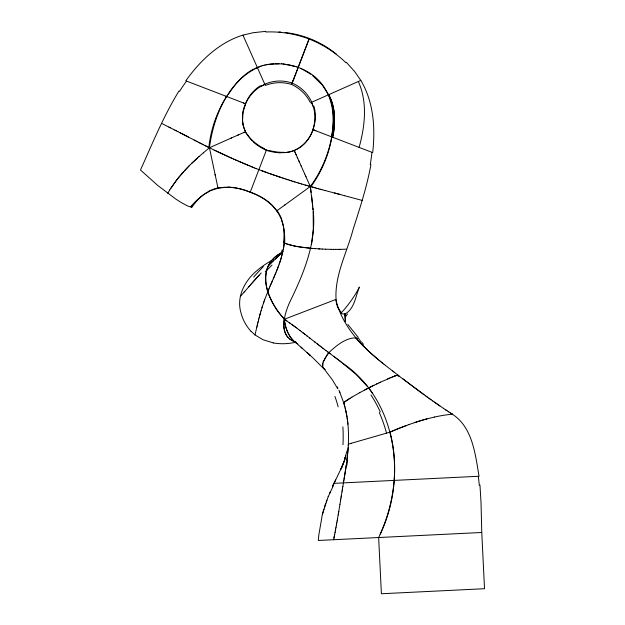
<?xml version="1.0" encoding="UTF-8"?>
<svg xmlns="http://www.w3.org/2000/svg" width="625" height="625" viewBox="0 0 625 625"><rect width="100%" height="100%" fill="white"/><g stroke="black" fill="none" stroke-linecap="round" stroke-linejoin="round"><path stroke-width="0.94" d="M344.828 474.422C348.562 452.57 350.633 429.859 345.203 408.102M348.32 445.297L348.375 444.133L351.188 443.32M348.18 447.727L346.914 460.297M346.227 465.344L344.633 475.641M283.594 247.961L284.266 242.844A21.188 4.055 2.2 0 1 283.891 242.211L284.742 240.82L283.867 242.008L284.859 243.281L293.852 245.914A43.539 8.328 2.2 0 0 301.391 247.164L311.859 248.352M341.125 497.094L341.992 491.75M340.82 498.977L341.398 495.422M341.977 491.859L342.57 488.195M340.531 500.75L340.836 498.883M342.266 490.07L342.859 486.422M339.953 504.289L340.547 500.664M342.852 486.484L343.617 481.812M344.43 476.852L344.727 475.07M344.234 478.062L344.539 476.227M333.055 135.953C335.391 122.234 335.641 107.211 328.688 94.695C335.852 107.625 335.375 123.164 332.82 137.289M339.961 504.242L338.469 513.18M343.438 482.883L343.836 480.484M344.039 479.273L344.344 477.375M343.797 480.734L344.164 478.516M284.609 205.148L310.289 186.508C336.43 151.672 349.68 85.195 296.938 66.945M338.781 511.359L338.172 514.961M331.75 135.461C334.031 122.398 334.594 108.352 329.109 95.969M338.18 514.891L337.555 518.531M271.438 260.516L266.438 263.633A80.562 80.562 0 0 0 257.719 269.992C245.266 279.891 236.172 296.305 240.883 312.445A42.398 42.398 0 0 0 251.016 331.281M337.25 520.312L337.578 518.422M336.938 522.086L337.273 520.188M295.383 342.031C276.594 335.594 285.008 311.094 291.562 298.43C305.055 270.32 317.125 239.789 312.891 207.984M336.625 523.867L336.961 521.953M283.297 249.625L284.266 242.844L287.891 244.492L296.008 246.32A49.758 9.516 2.2 0 0 310.742 248.242M311.516 244.469L313.305 229.211L313.164 211.859M336.305 525.641L336.648 523.727M370.906 164.727C366.922 186.75 359.93 208.07 353.125 229.344C346.82 253.359 333.359 277.297 336.367 302.82M335.984 527.414L336.328 525.492M335.656 529.18L336.008 527.266M335.328 530.945L335.688 529.039M335 532.711L335.352 530.812M334.664 534.469L335.023 532.594M334.68 534.367L333.641 539.719M333.992 537.938L334.336 536.148M283.328 249.492L280.875 259.273L276.906 270.273M282.992 251.141L280.852 259.281M360.797 341.633L359.023 338.945A27.008 10.727 -39.3 0 0 355.969 337.977A26.937 10.695 -39.3 0 0 351.828 338.219C343.867 339.891 337.219 345.055 331.305 350.367A35.867 14.242 -39.3 0 0 328.844 352.727A35.906 14.258 -39.3 0 0 327.031 355.148L323.102 362.117L322.57 366.867L332.43 379.906L337.68 388.664M346.945 451.023L344.477 460.062L345.422 457.258L341.953 466.961L344.148 461.383L340.922 469.195L342.383 465.906L332.445 486.742L335.555 480.008M322.664 363.492L322.742 367.328L325.102 369.539A26.812 10.648 -39.3 0 1 323.859 368.805L313.07 358.008L300.969 347.156M256.781 327.391L254.984 334.914L262.977 339.734L273.188 342.859M256.773 327.43L257.625 323.867M257.055 326.234L257.336 325.062M328.188 496.656L322.336 514.578L318.828 534.938A156.555 156.492 -16 0 0 318.359 540.469L481.766 532.484L481.023 502.555L479.961 485.039M257.609 323.922L257.914 322.648M257.906 322.711L258.219 321.414M258.203 321.477L258.531 320.148M345.195 458.109L345.805 455.648M258.516 320.219L258.859 318.867M322.328 514.594L323.812 509.125M258.844 318.938L259.195 317.562M259.18 317.633L259.547 316.242M259.523 316.305L260.281 313.523M259.891 314.953L260.672 312.125M344.484 460.336L345.164 457.852M359.102 147.383C365.055 126.078 367.664 102.258 358.344 81.5M260.656 312.18L261.086 310.703M359.258 287.141C355.672 296.227 354.422 309.094 344.969 314.016A55.852 51.531 -79 0 1 344.445 315.43A58.352 53.836 -79 0 0 344.984 314.023L345.367 321.5M261.07 310.758L262.43 306.297M261.945 307.836L264.531 300.039M324.359 507.289L325.531 503.695M280.344 260.891L279.266 264.062M281.297 252.695L282.242 249.859M263.422 303.25L263.961 301.664M264.523 300.055L269.539 287.391M312.352 131.148C315.836 121.945 315.93 111.242 311.492 102.344L360.805 80.406C373.688 101.953 375.445 128.172 372.68 152.602L312.789 129.609L314.203 130.148M326.156 501.922L326.812 500.148M278.773 265.445L276.289 271.797M291.844 83.922L309.312 38.398L291.859 83.883L291.977 83.477M293.719 79.031L293.148 80.516L293.695 79.023M264.312 149.016L266.414 150.039L250.258 192.141A64.508 59.016 18 0 1 265.539 199.859L271.961 205.125L276.812 210.805M244.961 105.258C248.531 96.094 255.633 88.078 264.883 84.438L242.945 35.125C218.945 42.508 200.094 60.805 185.789 80.797L225.844 96.188M323.102 362.133L325.93 356.773M276.422 271.469L275.039 274.797M275.805 272.953L269.453 287.578M268.938 288.789L267.766 291.57C272.305 303.922 279.219 316.578 290.68 323.641M328.172 496.695L332.977 486.531M274.555 275.906L273.289 278.82M270.039 286.219L272.508 280.625M332.398 486.711L333.875 483.352M380.242 534.086C407.305 477.547 396.836 400.211 342.781 363.219M329.68 493.219L330.461 491.516M178.984 91C163.625 116.023 152.477 143.297 140.484 170.008L157.891 185.586L175.422 198.773A43.539 8.328 39.8 0 0 181.859 202.891L187.656 206.008L191.039 207.031A21.188 4.055 39.8 0 0 191.742 206.813L192.039 205.211M167.766 193.328L169.734 189.953M262.328 65.695C229.344 77.531 213.68 115.375 209.43 147.758L215.281 175.336M226.953 96.617L227.648 95.492M169.711 189.992L176.336 180.336L183.789 171.43M170.727 188.359L178.594 177.461L189.109 165.859M228.359 94.367C234.836 84.289 242.891 74.695 253.664 69.047M345.883 316.344L347.477 313.906M398.195 375.945L398.375 375.445L397.656 375.297A31.156 2.352 -26.9 0 0 394.672 376.086L380.5 382.141M244.844 291.328L249.68 285.766M248.742 286.844L250.508 284.82M244.117 292.164L244.891 291.273M244.078 292.203L240.32 296.469M250.359 284.992L251.336 283.875M251.18 284.055L253.039 281.945M252.016 283.109L257.469 277.016M253.703 281.188L261.234 272.961M258.164 276.25L259.102 275.234M184.914 170.203L190.477 164.508M280.539 254.031L281.547 253.031M279.648 254.906L280.664 253.906M269.195 264.891L268.383 265.688A53.68 36.195 41.1 0 0 267.781 291.57A53.625 36.156 41.1 0 1 268.375 265.688C271.117 259.883 276.133 255.398 281.836 252.602C276.141 255.406 271.109 259.883 268.383 265.688L270.094 264.023M190.312 164.664L197.508 157.938M278.75 255.773L279.781 254.773M277.859 256.633L278.898 255.633M270.031 264.086L270.953 263.195M278.008 256.492L275.344 259.031M270.867 263.281L271.828 262.367M276.234 258.188L277.117 257.344M191.711 163.312L198.953 156.648M271.719 262.469L272.703 261.539M272.578 261.648L273.578 260.703M273.445 260.828L276.078 258.328M198.898 156.703L203.375 152.828M203.359 152.836L209.43 147.758L231.484 137.945M200.406 197.078L205.492 193.367L211 190.445M202.359 195.523L208.578 191.594M276.789 210.82L285.094 204.805M300.078 147.375L300.836 146.828M272.664 259.734L273.281 259.336M351.914 397.102L345.008 401.633A31.461 2.375 -26.9 0 0 343.883 403.219L344.914 406.969M350.078 398.211L345.398 401.328A31.156 2.352 -26.9 0 0 343.797 402.883L344.227 403.289A32.125 2.422 -26.9 0 1 343.875 403.219L339.461 391.367M351.906 397.109L359.719 392.695M260.805 86.391L264.883 84.438M359.711 392.695L364.766 389.977A44.82 3.383 -26.9 0 1 368.641 387.938A45.961 3.469 -26.9 0 1 372.617 385.953L373.992 385.273M373.953 385.297L379.258 382.734M376.609 384.008L377.922 383.375M379.219 382.75L380.531 382.133M254.828 68.469L261.062 66.07M243.492 132.633L245.555 131.734A29.992 27.844 18.2 0 1 243.281 125.516L243.016 124.617M230.992 138.164L238.703 134.75M237.938 135.086L243.984 132.414M245.289 131.844L251.617 140.008M387.602 378.906L389.648 378.031M390.641 377.617L391.555 377.25M392.414 376.914L394.68 376.086M408.844 424.602L398.422 428.586A110.812 36.93 -25.9 0 0 389.992 432.141L351.086 443.352M408.82 424.602L419.047 421.172A91.844 30.609 -25.9 0 1 426.984 418.883L434.648 417.016M394.625 376.102L395.273 375.891A31.375 2.367 -26.9 0 1 398.289 375.352M242.945 35.125L253.188 32.711L265.781 31.352M262.258 65.719L263.594 65.359M263.516 65.375L264.867 65.055M434.617 417.023L436.516 416.617A106.492 35.492 -25.9 0 1 452.281 414.188C472.648 427.164 475.32 454.445 479.039 476.258L333.844 483.352M264.789 65.07L268.719 64.328M266.07 64.797L267.352 64.555M220.266 187.742L218.016 188.164L215.086 174.422M268.648 64.344L273.883 63.789M269.945 64.164L281.695 63.828M346.602 249.195L340.078 249.352M275.156 63.734L279.078 63.711M338.984 249.359L340.125 249.352M339.023 249.359L335.664 249.375M335.703 249.375L333.461 249.367M333.438 249.367L331.211 249.344M331.195 249.344L325.555 249.195M280.773 152.547C295.352 153.883 308.812 143.367 312.883 129.648A39.008 37.203 35.8 0 0 313.984 106.352M228.688 187.266L217.977 187.977M325.531 249.195L322.102 249.055M322.141 249.055L315.25 248.633M318.672 248.867L319.812 248.938M281.68 63.828L289.445 64.875L296.969 66.953M315.297 248.641L311.867 248.352M282.977 63.93L295.734 66.531M233.727 187.68L228.734 187.242A42.133 38.547 24 0 0 220.266 187.742M324.883 190.469L334.945 193.117M321.617 189.602L325.164 190.539M319.992 189.164L321.875 189.672M339.609 194.359L344.625 195.703M362.156 200.414L344.492 195.664M318.367 188.727L320.234 189.227M316.742 188.289L318.586 188.789M315.125 187.844L316.93 188.336M315.273 187.891L311.898 186.953M313.617 187.43L305.109 185.023M268.68 150.695L266.43 150.047M308.594 186.023L310.289 186.508L312.711 205.891M306.898 185.539L303.359 184.508M301.609 183.992L303.477 184.539M299.859 183.461L301.758 184.031M298.109 182.93L300.039 183.516M296.359 182.398L298.32 183M296.609 182.469L292.875 181.312M294.891 181.945L289.422 180.219M291.484 180.875L287.719 179.672M286.031 179.125L288.102 179.797M286.43 179.258L282.703 178.039M284.773 178.719L276.32 175.898M281.492 177.633L270.242 173.797M275.125 175.484L268.773 173.281M269 173.359L261.633 170.727M267.508 172.828L256.086 168.594M294.688 341.82L289.57 338.992M314.016 130.078L315.883 130.797M225.82 96.18L243.594 103.023M245.219 103.648L245.523 103.766A39.008 37.203 6.2 0 1 260.352 85.75M243.422 102.961L245.664 103.82L243.031 112.07L242.531 121.125L243.477 126.547L245.477 131.766M451.055 413.703L452.297 414.18L450.523 413.039M254.672 168.016L256.133 168.609M254.758 168.047L251.812 166.844M253.367 167.484L250.359 166.242M250.555 166.32L238.32 161.133M249.125 165.734L235.188 159.758M237.156 160.625L233.602 159.055M233.992 159.234L230.398 157.625M232.391 158.523L215.805 150.859M229.133 157.062L214.195 150.086M300.562 68.391L301.75 68.93M214.273 150.125L203.266 144.672M207.883 146.992L204.797 145.445M168.914 127.094L170.383 127.836M201.742 143.898L203.445 144.766M173.398 129.375L161.594 123.367M173.328 129.336L176.289 130.844M174.891 130.133L177.891 131.656M201.945 144L198.703 142.352M177.766 131.594L182.391 133.961M179.391 132.422L180.891 133.195M200.445 143.234L197.188 141.578M195.68 140.797L197.438 141.703M194.172 140.023L195.938 140.93M186.906 136.273L188.414 137.055M302.922 69.5L310.734 74.227M186.688 136.164L194.43 140.156M452.297 414.18L448.75 411.883M448.805 411.922L443.414 408.336M445.242 409.562L447.031 410.758M285.539 320.086L286.789 320.922M443.445 408.352L434.352 402.078M439.859 405.914L432.531 400.797M289.312 322.672L296.008 327.523M432.781 400.977L428.906 398.211M431.016 399.727L427.109 396.914M425.328 395.625L427.523 397.219M291.883 324.5L297.367 328.539M425.789 395.961L421.797 393.047M424.055 394.703L413.328 386.758M420.633 392.188L409.047 383.531M335.133 357.422L325.805 350.438M335.359 357.586L337.977 359.547M327.32 351.586L330.141 353.695M334.047 356.609L341.891 362.523M410.656 384.742L412.281 385.969M297.156 328.383L298.734 329.57M408.516 383.125L404.32 379.945M410.094 384.32L405.875 381.125M298.5 329.391L300.117 330.617M402.781 378.773L405.445 380.797M324.297 349.297L325.961 350.562M338.953 360.281L355.875 374.195L367.555 386.57M399.766 376.477L393.969 372.039M403.953 379.664L398.367 375.688A31.156 2.352 -26.9 0 1 398.258 375.867M299.859 330.422L301.508 331.68M322.797 348.148L324.516 349.469M301.219 331.461L305.375 334.656M392.539 370.945L393.992 372.062M302.594 332.508L303.984 333.578M321.297 347L323.07 348.359M392.562 370.969L385.477 365.445M319.812 345.852L321.617 347.242M304.312 333.828L307.148 336.023M317.258 343.875L318.711 345.008M320.164 346.125L314.352 341.625M306.781 335.742L310.016 338.25M309.617 337.945L315.391 342.438M384.07 364.328L385.523 365.477M384.141 364.383L381.289 362.086M312.812 75.789L322.148 84.898L328.547 94.758M382.766 363.281L379.906 360.961M380.047 361.07C360.203 345.195 341.781 324.828 335.844 299.477L284.312 319.266C283.039 325.656 283.656 333.109 288.461 337.961M254.984 334.914L251.031 331.266M378.688 359.961L368.156 350.758L360.68 343.312M341.508 312.859L337.844 307.586M298.055 344.695L302.672 348.672M254.094 142.297L250.922 139.328A33.203 30.867 17.8 0 1 245.438 131.781M307.102 352.594L310.008 355.156L308.688 353.984M346.367 62.313L354.812 71.75L360.805 80.406M347.812 324.398L358.312 337.477M361.57 341.977L363.5 344.406M364.766 389.977A46.008 3.469 -26.9 0 1 368.641 387.938L372.633 393.414M276.859 210.773L275.469 208.953A42.133 38.547 18 0 0 269.516 202.906M337.383 386.938L337.898 388M311.492 102.344L313.211 106.523M300.039 147.32A29.992 27.844 23.8 0 1 294.195 150.43L294.453 150.992M294.297 150.664L294.648 151.43M338.922 390.156L339.906 392.383M294.383 150.844L294.281 150.633M294.609 151.336L295.117 152.469M294.891 151.977L297.602 158M295.898 154.219L296.32 155.148M297.258 157.242L301.336 166.375M298.883 160.875L299.469 162.188M301.117 165.883L304.695 173.922M304.516 173.516L305.945 176.727M305.398 175.492L310.289 186.508L311.133 192.383M294.188 150.422L294.227 150.492A33.203 30.867 24.2 0 1 285.117 152.508M280.547 217.164L282.68 223.023L283.969 229.18M337.594 306.984L337.133 305.703M281.57 219.633L283.555 226.719M343.875 403.219L345.523 409.438M336.922 305.023L336.539 303.586M345.781 410.586L346.961 416.805M347.156 418.031L347.328 419.258M311.648 196.297L313.023 209.719M347.492 420.5L347.914 424.234M345.391 321.727L344.984 315.047M481.766 532.484L484.516 588.711L381.391 593.75L378.648 537.523C394.172 505.07 399.258 467.133 389.992 432.141A107.195 35.727 -25.9 0 1 406.75 425.359M344.984 313.688A40.359 13.242 -84.8 0 1 341.43 313.484M360.57 343.352A84.727 47.133 34 0 1 355.852 338M284.445 319.172A64.438 43.445 41.1 0 1 267.547 291.555M326.469 355.969A34.922 13.867 -39.3 0 1 328.844 352.727M347.547 460.422A167.031 86.742 -84.2 0 1 346.852 465.508M342.867 426.867A85.398 43.336 -83.9 0 1 342.984 444.742M334.922 396.43A108.398 76.508 -80.6 0 1 338.156 406.844M359.406 287.219A122.484 122.484 0 0 1 340.812 313.32M296.062 342.141A57.375 57.375 0 0 1 273.172 342.945M368.641 387.938A45.57 3.438 -26.9 0 1 372.656 385.938M379.281 412.5A120.078 102.555 82.3 0 1 386.539 433.219M265.312 271.781A90.68 20.266 -39.1 0 1 272.023 265.086M253.633 277.117A93.57 24.367 -37.9 0 1 263.328 266.648M208.828 147.695A119.469 118.664 -17 0 1 226.633 96.414M228.688 187.086A61.727 56.477 24 0 1 250.219 192.234A61.727 56.477 18 0 1 269.656 202.828M208.469 191.414A41.367 37.742 26.1 0 1 217.922 187.898M211.078 190.594A39.617 35.656 21.8 0 1 218.07 188.344M191.68 207.531A65.75 60.383 63.2 0 1 202.422 195.602M190.789 206.836A66.938 62.055 40.2 0 1 200.453 197.133M276.695 210.867A39.617 35.656 20.2 0 1 280.383 217.219M277.102 210.633A41.367 37.742 16 0 1 281.773 219.578M336.25 54.047A99.125 99.094 22.3 0 0 309.297 38.438A99.125 99.094 19.7 0 0 285.07 32.508M278.828 31.992A99.125 99.094 19.7 0 1 280.914 32.117M253.867 142.539A52.297 49.43 15.2 0 0 266.32 150.289A52.297 49.43 26.8 0 0 280.773 152.875M243.102 124.602A35.672 33.344 13.3 0 1 242.539 116.344M242.477 116.336A42.203 39.594 4.7 0 1 244.812 105.203M265.359 85.461A36.773 34.523 2.4 0 1 291.648 84.484A36.773 34.523 39.6 0 1 310.461 102.789M264.781 84.219A36.859 36.227 7.5 0 1 292.109 83.062M292.188 83.094A36.859 36.227 34.6 0 1 311.711 102.25M264.469 148.719A48.211 44.906 17.4 0 1 251.758 139.875M284.125 152.312A48.211 44.906 24.7 0 1 268.766 150.375M331.891 136.852A119.469 118.664 59 0 1 310.773 186.859M283.898 229.195A66.938 62.055 1.8 0 1 284.586 242.867M283.461 226.734A65.75 60.383 -21.1 0 1 283.453 242.789M265.82 31.984A107.406 104.906 22.7 0 1 309.086 39.008A107.406 104.906 19.4 0 1 345.922 62.75M179.547 91.344A209.18 203.242 6.3 0 1 186.414 81.234M182.094 133.727A103.68 4.992 27.4 0 1 186.625 136.055M182.516 134.094A103.938 4.695 27.4 0 1 186.969 136.383M233.727 187.633A64.508 59.016 24 0 1 250.234 192.164M300.781 146.758A35.672 33.344 28.7 0 0 306.727 141A42.203 39.594 37.3 0 0 312.5 131.211M478.367 476.57A138.211 71.492 -89.9 0 1 479.266 485.266M370.961 394.969A106.586 86.281 78.8 0 1 380.297 411.984M414.992 422.469A92.766 30.922 -25.9 0 1 426.961 418.891M334.594 193.094A103.938 4.695 14.6 0 1 339.43 194.375M335.062 193.078A103.68 4.992 14.6 0 1 339.984 194.383M371.922 152.5A209.18 203.242 35.7 0 1 370.258 164.602M297.773 344.008L295.5 342.484A25.594 23.617 -79 0 1 292.43 339.617C287.5 334.008 285.102 326.594 284.312 319.266A43.141 39.797 -79 0 0 285 323.766C286.594 331.75 290.586 339.766 297.797 344.055"/></g></svg>
